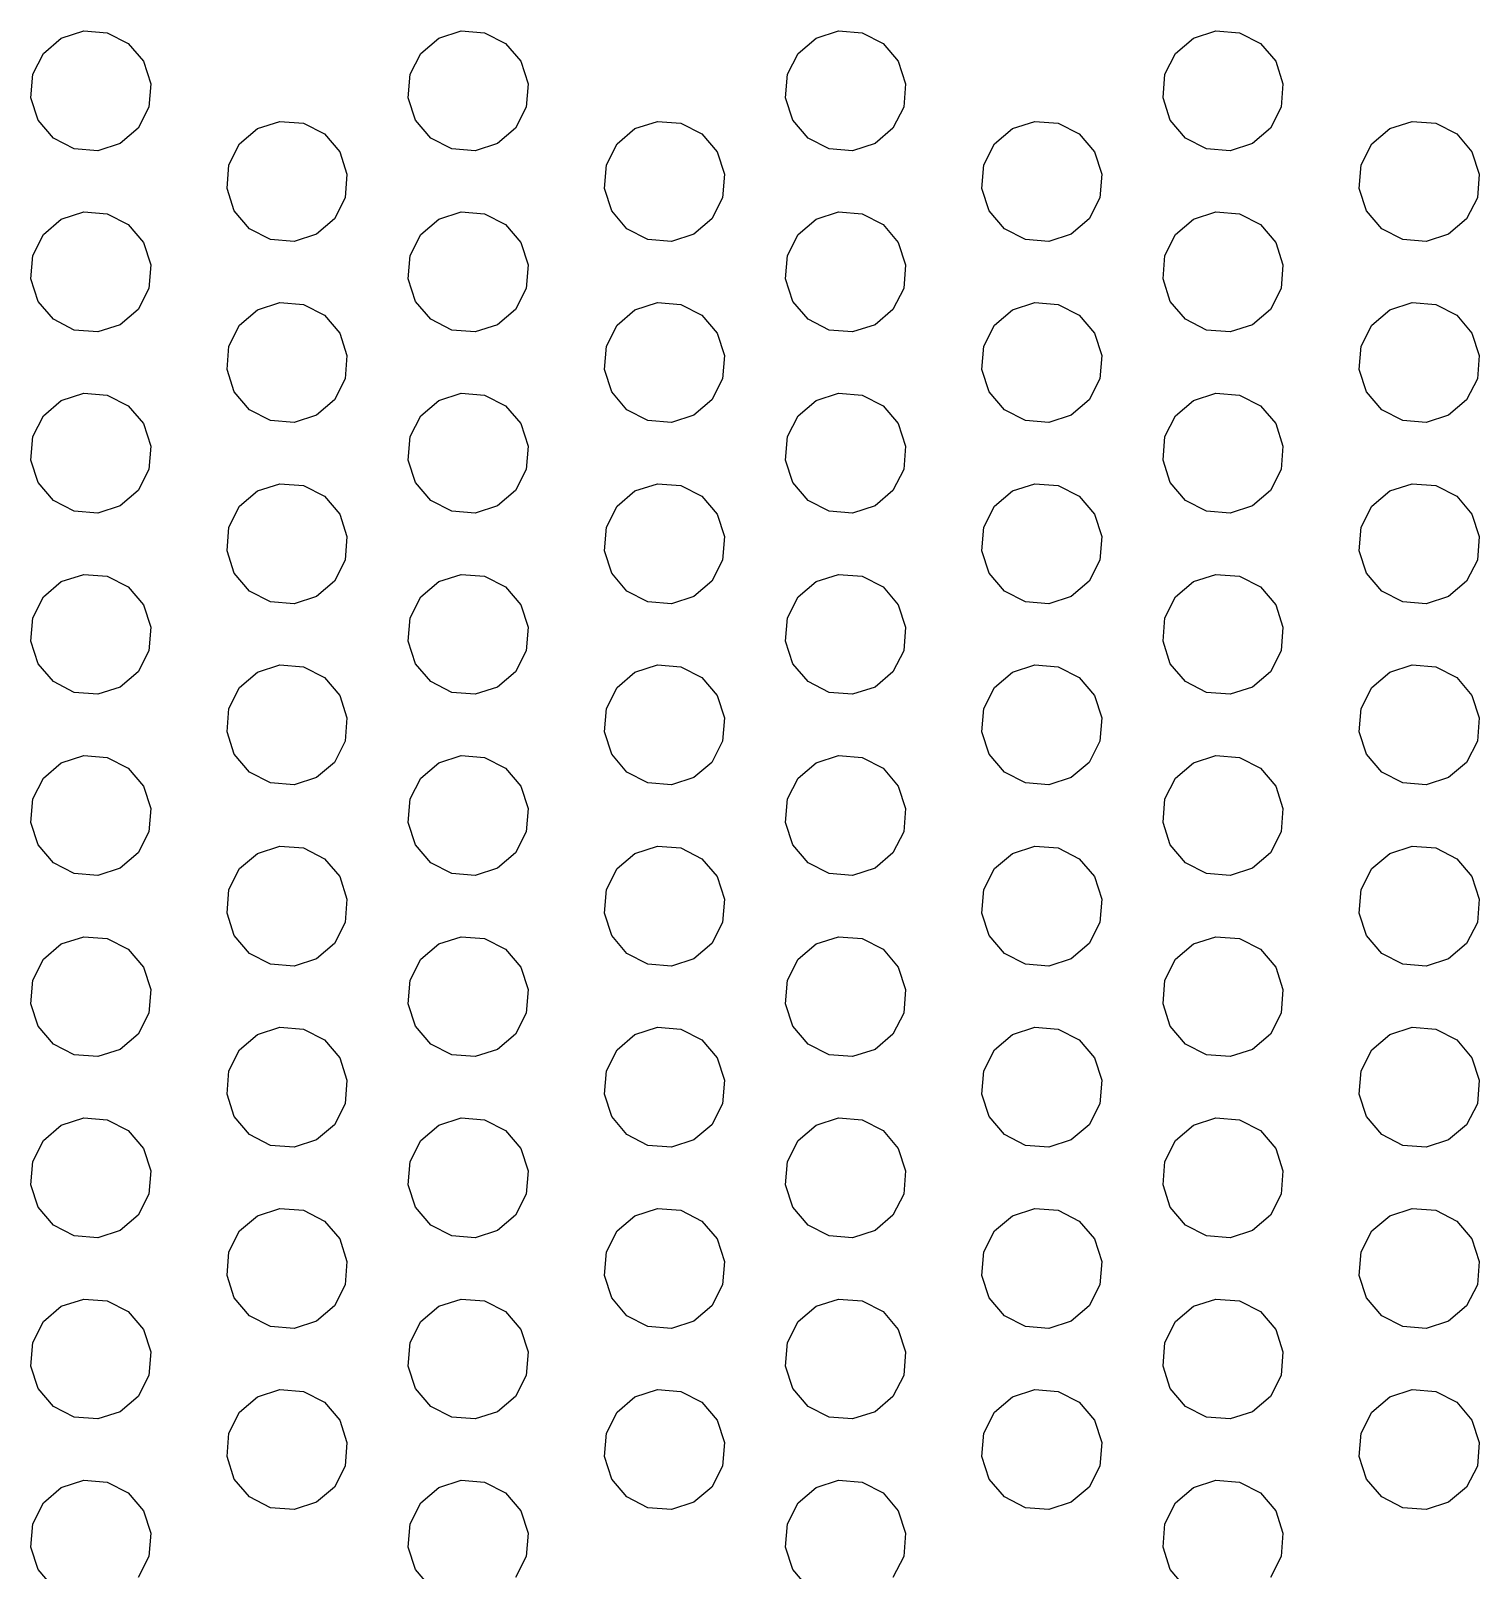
# Model space of a CAD drawing. Header units: metres. Extents: x 50 to 377, y 20 to 300.
# Drawn here: x 190.48 to 214.47, y 71.13 to 96.62 of the extents above; entities that cross this region are included whole.
import ezdxf

# ---------------------------------------------------------------- set-up
doc = ezdxf.new("R2010")
doc.units = ezdxf.units.M

msp = doc.modelspace()

# ---------------------------------------------------------------- linework, layer by layer
at = {"layer": 'Layer0'}
for p, q in [((190.99, 96.496), (191.361, 96.616)), ((191.361, 96.616), (191.75, 96.585)), ((197.24, 96.496), (197.611, 96.616)), ((197.611, 96.616), (198, 96.585)), ((203.49, 96.496), (203.861, 96.616)), ((203.861, 96.616), (204.25, 96.585)), ((209.74, 96.496), (210.111, 96.616)), ((210.111, 96.616), (210.5, 96.585)), ((190.693, 96.243), (190.99, 96.496)), ((191.75, 96.585), (192.098, 96.408)), ((192.098, 96.408), (192.351, 96.111)), ((196.943, 96.243), (197.24, 96.496)), ((198, 96.585), (198.348, 96.408)), ((198.348, 96.408), (198.601, 96.111)), ((203.193, 96.243), (203.49, 96.496)), ((204.25, 96.585), (204.598, 96.408)), ((204.598, 96.408), (204.851, 96.111)), ((209.443, 96.243), (209.74, 96.496)), ((210.5, 96.585), (210.848, 96.408)), ((210.848, 96.408), (211.101, 96.111)), ((190.516, 95.896), (190.693, 96.243)), ((192.351, 96.111), (192.471, 95.74)), ((196.766, 95.896), (196.943, 96.243)), ((198.601, 96.111), (198.721, 95.74)), ((203.016, 95.896), (203.193, 96.243)), ((204.851, 96.111), (204.971, 95.74)), ((209.266, 95.896), (209.443, 96.243)), ((211.101, 96.111), (211.221, 95.74)), ((190.485, 95.507), (190.516, 95.896)), ((196.735, 95.507), (196.766, 95.896)), ((202.985, 95.507), (203.016, 95.896)), ((209.235, 95.507), (209.266, 95.896)), ((192.471, 95.74), (192.44, 95.351)), ((198.721, 95.74), (198.69, 95.351)), ((204.971, 95.74), (204.94, 95.351)), ((211.221, 95.74), (211.19, 95.351)), ((190.605, 95.136), (190.485, 95.507)), ((192.44, 95.351), (192.262, 95.003)), ((196.855, 95.136), (196.735, 95.507)), ((198.69, 95.351), (198.512, 95.003)), ((203.105, 95.136), (202.985, 95.507)), ((204.94, 95.351), (204.762, 95.003)), ((209.355, 95.136), (209.235, 95.507)), ((211.19, 95.351), (211.012, 95.003)), ((190.858, 94.839), (190.605, 95.136)), ((194.24, 94.996), (194.611, 95.116)), ((194.611, 95.116), (195, 95.085)), ((195, 95.085), (195.348, 94.908)), ((197.108, 94.839), (196.855, 95.136)), ((200.49, 94.996), (200.861, 95.116)), ((200.861, 95.116), (201.25, 95.085)), ((201.25, 95.085), (201.598, 94.908)), ((203.358, 94.839), (203.105, 95.136)), ((206.74, 94.996), (207.111, 95.116)), ((207.111, 95.116), (207.5, 95.085)), ((207.5, 95.085), (207.848, 94.908)), ((209.608, 94.839), (209.355, 95.136)), ((212.99, 94.996), (213.361, 95.116)), ((213.361, 95.116), (213.75, 95.085)), ((213.75, 95.085), (214.098, 94.908)), ((191.205, 94.661), (190.858, 94.839)), ((192.262, 95.003), (191.965, 94.75)), ((193.943, 94.743), (194.24, 94.996)), ((195.348, 94.908), (195.601, 94.611)), ((197.455, 94.661), (197.108, 94.839)), ((198.512, 95.003), (198.215, 94.75)), ((200.193, 94.743), (200.49, 94.996)), ((201.598, 94.908), (201.851, 94.611)), ((203.705, 94.661), (203.358, 94.839)), ((204.762, 95.003), (204.465, 94.75)), ((206.443, 94.743), (206.74, 94.996)), ((207.848, 94.908), (208.101, 94.611)), ((209.955, 94.661), (209.608, 94.839)), ((211.012, 95.003), (210.715, 94.75)), ((212.693, 94.743), (212.99, 94.996)), ((214.098, 94.908), (214.351, 94.611)), ((191.594, 94.63), (191.205, 94.661)), ((191.965, 94.75), (191.594, 94.63)), ((193.766, 94.396), (193.943, 94.743)), ((195.601, 94.611), (195.721, 94.24)), ((197.844, 94.63), (197.455, 94.661)), ((198.215, 94.75), (197.844, 94.63)), ((200.016, 94.396), (200.193, 94.743)), ((201.851, 94.611), (201.971, 94.24)), ((204.094, 94.63), (203.705, 94.661)), ((204.465, 94.75), (204.094, 94.63)), ((206.266, 94.396), (206.443, 94.743)), ((208.101, 94.611), (208.221, 94.24)), ((210.344, 94.63), (209.955, 94.661)), ((210.715, 94.75), (210.344, 94.63)), ((212.516, 94.396), (212.693, 94.743)), ((214.351, 94.611), (214.471, 94.24)), ((193.735, 94.007), (193.766, 94.396)), ((199.985, 94.007), (200.016, 94.396)), ((206.235, 94.007), (206.266, 94.396)), ((212.485, 94.007), (212.516, 94.396)), ((195.721, 94.24), (195.69, 93.851)), ((201.971, 94.24), (201.94, 93.851)), ((208.221, 94.24), (208.19, 93.851)), ((214.471, 94.24), (214.44, 93.851)), ((193.855, 93.636), (193.735, 94.007)), ((195.69, 93.851), (195.512, 93.503)), ((200.105, 93.636), (199.985, 94.007)), ((201.94, 93.851), (201.762, 93.503)), ((206.355, 93.636), (206.235, 94.007)), ((208.19, 93.851), (208.012, 93.503)), ((212.605, 93.636), (212.485, 94.007)), ((214.44, 93.851), (214.262, 93.503)), ((190.99, 93.496), (191.361, 93.616)), ((191.361, 93.616), (191.75, 93.585)), ((191.75, 93.585), (192.098, 93.408)), ((194.108, 93.339), (193.855, 93.636)), ((197.24, 93.496), (197.611, 93.616)), ((197.611, 93.616), (198, 93.585)), ((198, 93.585), (198.348, 93.408)), ((200.358, 93.339), (200.105, 93.636)), ((203.49, 93.496), (203.861, 93.616)), ((203.861, 93.616), (204.25, 93.585)), ((204.25, 93.585), (204.598, 93.408)), ((206.608, 93.339), (206.355, 93.636)), ((209.74, 93.496), (210.111, 93.616)), ((210.111, 93.616), (210.5, 93.585)), ((210.5, 93.585), (210.848, 93.408)), ((212.858, 93.339), (212.605, 93.636)), ((190.693, 93.243), (190.99, 93.496)), ((192.098, 93.408), (192.351, 93.111)), ((194.455, 93.161), (194.108, 93.339)), ((195.512, 93.503), (195.215, 93.25)), ((196.943, 93.243), (197.24, 93.496)), ((198.348, 93.408), (198.601, 93.111)), ((200.705, 93.161), (200.358, 93.339)), ((201.762, 93.503), (201.465, 93.25)), ((203.193, 93.243), (203.49, 93.496)), ((204.598, 93.408), (204.851, 93.111)), ((206.955, 93.161), (206.608, 93.339)), ((208.012, 93.503), (207.715, 93.25)), ((209.443, 93.243), (209.74, 93.496)), ((210.848, 93.408), (211.101, 93.111)), ((213.205, 93.161), (212.858, 93.339)), ((214.262, 93.503), (213.965, 93.25)), ((190.516, 92.896), (190.693, 93.243)), ((192.351, 93.111), (192.471, 92.74)), ((194.844, 93.13), (194.455, 93.161)), ((195.215, 93.25), (194.844, 93.13)), ((196.766, 92.896), (196.943, 93.243)), ((198.601, 93.111), (198.721, 92.74)), ((201.094, 93.13), (200.705, 93.161)), ((201.465, 93.25), (201.094, 93.13)), ((203.016, 92.896), (203.193, 93.243)), ((204.851, 93.111), (204.971, 92.74)), ((207.344, 93.13), (206.955, 93.161)), ((207.715, 93.25), (207.344, 93.13)), ((209.266, 92.896), (209.443, 93.243)), ((211.101, 93.111), (211.221, 92.74)), ((213.594, 93.13), (213.205, 93.161)), ((213.965, 93.25), (213.594, 93.13)), ((190.485, 92.507), (190.516, 92.896)), ((196.735, 92.507), (196.766, 92.896)), ((202.985, 92.507), (203.016, 92.896)), ((209.235, 92.507), (209.266, 92.896)), ((192.471, 92.74), (192.44, 92.351)), ((198.721, 92.74), (198.69, 92.351)), ((204.971, 92.74), (204.94, 92.351)), ((211.221, 92.74), (211.19, 92.351)), ((190.605, 92.136), (190.485, 92.507)), ((192.44, 92.351), (192.262, 92.003)), ((196.855, 92.136), (196.735, 92.507)), ((198.69, 92.351), (198.512, 92.003)), ((203.105, 92.136), (202.985, 92.507)), ((204.94, 92.351), (204.762, 92.003)), ((209.355, 92.136), (209.235, 92.507)), ((211.19, 92.351), (211.012, 92.003)), ((190.858, 91.839), (190.605, 92.136)), ((194.24, 91.996), (194.611, 92.116)), ((194.611, 92.116), (195, 92.085)), ((195, 92.085), (195.348, 91.908)), ((197.108, 91.839), (196.855, 92.136)), ((200.49, 91.996), (200.861, 92.116)), ((200.861, 92.116), (201.25, 92.085)), ((201.25, 92.085), (201.598, 91.908)), ((203.358, 91.839), (203.105, 92.136)), ((206.74, 91.996), (207.111, 92.116)), ((207.111, 92.116), (207.5, 92.085)), ((207.5, 92.085), (207.848, 91.908)), ((209.608, 91.839), (209.355, 92.136)), ((212.99, 91.996), (213.361, 92.116)), ((213.361, 92.116), (213.75, 92.085)), ((213.75, 92.085), (214.098, 91.908)), ((191.205, 91.661), (190.858, 91.839)), ((192.262, 92.003), (191.965, 91.75)), ((193.943, 91.743), (194.24, 91.996)), ((195.348, 91.908), (195.601, 91.611)), ((197.455, 91.661), (197.108, 91.839)), ((198.512, 92.003), (198.215, 91.75)), ((200.193, 91.743), (200.49, 91.996)), ((201.598, 91.908), (201.851, 91.611)), ((203.705, 91.661), (203.358, 91.839)), ((204.762, 92.003), (204.465, 91.75)), ((206.443, 91.743), (206.74, 91.996)), ((207.848, 91.908), (208.101, 91.611)), ((209.955, 91.661), (209.608, 91.839)), ((211.012, 92.003), (210.715, 91.75)), ((212.693, 91.743), (212.99, 91.996)), ((214.098, 91.908), (214.351, 91.611)), ((191.594, 91.63), (191.205, 91.661)), ((191.965, 91.75), (191.594, 91.63)), ((193.766, 91.396), (193.943, 91.743)), ((195.601, 91.611), (195.721, 91.24)), ((197.844, 91.63), (197.455, 91.661)), ((198.215, 91.75), (197.844, 91.63)), ((200.016, 91.396), (200.193, 91.743)), ((201.851, 91.611), (201.971, 91.24)), ((204.094, 91.63), (203.705, 91.661)), ((204.465, 91.75), (204.094, 91.63)), ((206.266, 91.396), (206.443, 91.743)), ((208.101, 91.611), (208.221, 91.24)), ((210.344, 91.63), (209.955, 91.661)), ((210.715, 91.75), (210.344, 91.63)), ((212.516, 91.396), (212.693, 91.743)), ((214.351, 91.611), (214.471, 91.24)), ((193.735, 91.007), (193.766, 91.396)), ((199.985, 91.007), (200.016, 91.396)), ((206.235, 91.007), (206.266, 91.396)), ((212.485, 91.007), (212.516, 91.396)), ((193.855, 90.636), (193.735, 91.007)), ((195.721, 91.24), (195.69, 90.851)), ((200.105, 90.636), (199.985, 91.007)), ((201.971, 91.24), (201.94, 90.851)), ((206.355, 90.636), (206.235, 91.007)), ((208.221, 91.24), (208.19, 90.851)), ((212.605, 90.636), (212.485, 91.007)), ((214.471, 91.24), (214.44, 90.851)), ((195.69, 90.851), (195.512, 90.503)), ((201.94, 90.851), (201.762, 90.503)), ((208.19, 90.851), (208.012, 90.503)), ((214.44, 90.851), (214.262, 90.503)), ((190.693, 90.243), (190.99, 90.496)), ((190.99, 90.496), (191.361, 90.616)), ((191.361, 90.616), (191.75, 90.585)), ((191.75, 90.585), (192.098, 90.408)), ((194.108, 90.339), (193.855, 90.636)), ((195.512, 90.503), (195.215, 90.25)), ((196.943, 90.243), (197.24, 90.496)), ((197.24, 90.496), (197.611, 90.616)), ((197.611, 90.616), (198, 90.585)), ((198, 90.585), (198.348, 90.408)), ((200.358, 90.339), (200.105, 90.636)), ((201.762, 90.503), (201.465, 90.25)), ((203.193, 90.243), (203.49, 90.496)), ((203.49, 90.496), (203.861, 90.616)), ((203.861, 90.616), (204.25, 90.585)), ((204.25, 90.585), (204.598, 90.408)), ((206.608, 90.339), (206.355, 90.636)), ((208.012, 90.503), (207.715, 90.25)), ((209.443, 90.243), (209.74, 90.496)), ((209.74, 90.496), (210.111, 90.616)), ((210.111, 90.616), (210.5, 90.585)), ((210.5, 90.585), (210.848, 90.408)), ((212.858, 90.339), (212.605, 90.636)), ((214.262, 90.503), (213.965, 90.25)), ((190.516, 89.896), (190.693, 90.243)), ((192.098, 90.408), (192.351, 90.111)), ((194.455, 90.161), (194.108, 90.339)), ((195.215, 90.25), (194.844, 90.13)), ((196.766, 89.896), (196.943, 90.243)), ((198.348, 90.408), (198.601, 90.111)), ((200.705, 90.161), (200.358, 90.339)), ((201.465, 90.25), (201.094, 90.13)), ((203.016, 89.896), (203.193, 90.243)), ((204.598, 90.408), (204.851, 90.111)), ((206.955, 90.161), (206.608, 90.339)), ((207.715, 90.25), (207.344, 90.13)), ((209.266, 89.896), (209.443, 90.243)), ((210.848, 90.408), (211.101, 90.111)), ((213.205, 90.161), (212.858, 90.339)), ((213.965, 90.25), (213.594, 90.13)), ((192.351, 90.111), (192.471, 89.74)), ((194.844, 90.13), (194.455, 90.161)), ((198.601, 90.111), (198.721, 89.74)), ((201.094, 90.13), (200.705, 90.161)), ((204.851, 90.111), (204.971, 89.74)), ((207.344, 90.13), (206.955, 90.161)), ((211.101, 90.111), (211.221, 89.74)), ((213.594, 90.13), (213.205, 90.161)), ((190.485, 89.507), (190.516, 89.896)), ((192.471, 89.74), (192.44, 89.351)), ((196.735, 89.507), (196.766, 89.896)), ((198.721, 89.74), (198.69, 89.351)), ((202.985, 89.507), (203.016, 89.896)), ((204.971, 89.74), (204.94, 89.351)), ((209.235, 89.507), (209.266, 89.896)), ((211.221, 89.74), (211.19, 89.351)), ((190.605, 89.136), (190.485, 89.507)), ((196.855, 89.136), (196.735, 89.507)), ((203.105, 89.136), (202.985, 89.507)), ((209.355, 89.136), (209.235, 89.507)), ((192.44, 89.351), (192.262, 89.003)), ((198.69, 89.351), (198.512, 89.003)), ((204.94, 89.351), (204.762, 89.003)), ((211.19, 89.351), (211.012, 89.003)), ((190.858, 88.839), (190.605, 89.136)), ((192.262, 89.003), (191.965, 88.75)), ((193.943, 88.743), (194.24, 88.996)), ((194.24, 88.996), (194.611, 89.116)), ((194.611, 89.116), (195, 89.085)), ((195, 89.085), (195.348, 88.908)), ((197.108, 88.839), (196.855, 89.136)), ((198.512, 89.003), (198.215, 88.75)), ((200.193, 88.743), (200.49, 88.996)), ((200.49, 88.996), (200.861, 89.116)), ((200.861, 89.116), (201.25, 89.085)), ((201.25, 89.085), (201.598, 88.908)), ((203.358, 88.839), (203.105, 89.136)), ((204.762, 89.003), (204.465, 88.75)), ((206.443, 88.743), (206.74, 88.996)), ((206.74, 88.996), (207.111, 89.116)), ((207.111, 89.116), (207.5, 89.085)), ((207.5, 89.085), (207.848, 88.908)), ((209.608, 88.839), (209.355, 89.136)), ((211.012, 89.003), (210.715, 88.75)), ((212.693, 88.743), (212.99, 88.996)), ((212.99, 88.996), (213.361, 89.116)), ((213.361, 89.116), (213.75, 89.085)), ((213.75, 89.085), (214.098, 88.908)), ((191.205, 88.661), (190.858, 88.839)), ((191.965, 88.75), (191.594, 88.63)), ((193.766, 88.396), (193.943, 88.743)), ((195.348, 88.908), (195.601, 88.611)), ((197.455, 88.661), (197.108, 88.839)), ((198.215, 88.75), (197.844, 88.63)), ((200.016, 88.396), (200.193, 88.743)), ((201.598, 88.908), (201.851, 88.611)), ((203.705, 88.661), (203.358, 88.839)), ((204.465, 88.75), (204.094, 88.63)), ((206.266, 88.396), (206.443, 88.743)), ((207.848, 88.908), (208.101, 88.611)), ((209.955, 88.661), (209.608, 88.839)), ((210.715, 88.75), (210.344, 88.63)), ((212.516, 88.396), (212.693, 88.743)), ((214.098, 88.908), (214.351, 88.611)), ((191.594, 88.63), (191.205, 88.661)), ((195.601, 88.611), (195.721, 88.24)), ((197.844, 88.63), (197.455, 88.661)), ((201.851, 88.611), (201.971, 88.24)), ((204.094, 88.63), (203.705, 88.661)), ((208.101, 88.611), (208.221, 88.24)), ((210.344, 88.63), (209.955, 88.661)), ((214.351, 88.611), (214.471, 88.24)), ((193.735, 88.007), (193.766, 88.396)), ((195.721, 88.24), (195.69, 87.851)), ((199.985, 88.007), (200.016, 88.396)), ((201.971, 88.24), (201.94, 87.851)), ((206.235, 88.007), (206.266, 88.396)), ((208.221, 88.24), (208.19, 87.851)), ((212.485, 88.007), (212.516, 88.396)), ((214.471, 88.24), (214.44, 87.851)), ((193.855, 87.636), (193.735, 88.007)), ((200.105, 87.636), (199.985, 88.007)), ((206.355, 87.636), (206.235, 88.007)), ((212.605, 87.636), (212.485, 88.007)), ((195.69, 87.851), (195.512, 87.503)), ((201.94, 87.851), (201.762, 87.503)), ((208.19, 87.851), (208.012, 87.503)), ((214.44, 87.851), (214.262, 87.503)), ((190.693, 87.243), (190.99, 87.496)), ((190.99, 87.496), (191.361, 87.616)), ((191.361, 87.616), (191.75, 87.585)), ((191.75, 87.585), (192.098, 87.408)), ((194.108, 87.339), (193.855, 87.636)), ((195.512, 87.503), (195.215, 87.25)), ((196.943, 87.243), (197.24, 87.496)), ((197.24, 87.496), (197.611, 87.616)), ((197.611, 87.616), (198, 87.585)), ((198, 87.585), (198.348, 87.408)), ((200.358, 87.339), (200.105, 87.636)), ((201.762, 87.503), (201.465, 87.25)), ((203.193, 87.243), (203.49, 87.496)), ((203.49, 87.496), (203.861, 87.616)), ((203.861, 87.616), (204.25, 87.585)), ((204.25, 87.585), (204.598, 87.408)), ((206.608, 87.339), (206.355, 87.636)), ((208.012, 87.503), (207.715, 87.25)), ((209.443, 87.243), (209.74, 87.496)), ((209.74, 87.496), (210.111, 87.616)), ((210.111, 87.616), (210.5, 87.585)), ((210.5, 87.585), (210.848, 87.408)), ((212.858, 87.339), (212.605, 87.636)), ((214.262, 87.503), (213.965, 87.25)), ((190.516, 86.896), (190.693, 87.243)), ((192.098, 87.408), (192.351, 87.111)), ((194.455, 87.161), (194.108, 87.339)), ((195.215, 87.25), (194.844, 87.13)), ((196.766, 86.896), (196.943, 87.243)), ((198.348, 87.408), (198.601, 87.111)), ((200.705, 87.161), (200.358, 87.339)), ((201.465, 87.25), (201.094, 87.13)), ((203.016, 86.896), (203.193, 87.243)), ((204.598, 87.408), (204.851, 87.111)), ((206.955, 87.161), (206.608, 87.339)), ((207.715, 87.25), (207.344, 87.13)), ((209.266, 86.896), (209.443, 87.243)), ((210.848, 87.408), (211.101, 87.111)), ((213.205, 87.161), (212.858, 87.339)), ((213.965, 87.25), (213.594, 87.13)), ((192.351, 87.111), (192.471, 86.74)), ((194.844, 87.13), (194.455, 87.161)), ((198.601, 87.111), (198.721, 86.74)), ((201.094, 87.13), (200.705, 87.161)), ((204.851, 87.111), (204.971, 86.74)), ((207.344, 87.13), (206.955, 87.161)), ((211.101, 87.111), (211.221, 86.74)), ((213.594, 87.13), (213.205, 87.161)), ((190.485, 86.507), (190.516, 86.896)), ((192.471, 86.74), (192.44, 86.351)), ((196.735, 86.507), (196.766, 86.896)), ((198.721, 86.74), (198.69, 86.351)), ((202.985, 86.507), (203.016, 86.896)), ((204.971, 86.74), (204.94, 86.351)), ((209.235, 86.507), (209.266, 86.896)), ((211.221, 86.74), (211.19, 86.351)), ((190.605, 86.136), (190.485, 86.507)), ((196.855, 86.136), (196.735, 86.507)), ((203.105, 86.136), (202.985, 86.507)), ((209.355, 86.136), (209.235, 86.507)), ((192.44, 86.351), (192.262, 86.003)), ((198.69, 86.351), (198.512, 86.003)), ((204.94, 86.351), (204.762, 86.003)), ((211.19, 86.351), (211.012, 86.003)), ((190.858, 85.839), (190.605, 86.136)), ((192.262, 86.003), (191.965, 85.75)), ((193.943, 85.743), (194.24, 85.996)), ((194.24, 85.996), (194.611, 86.116)), ((194.611, 86.116), (195, 86.085)), ((195, 86.085), (195.348, 85.908)), ((195.348, 85.908), (195.601, 85.611)), ((197.108, 85.839), (196.855, 86.136)), ((198.512, 86.003), (198.215, 85.75)), ((200.193, 85.743), (200.49, 85.996)), ((200.49, 85.996), (200.861, 86.116)), ((200.861, 86.116), (201.25, 86.085)), ((201.25, 86.085), (201.598, 85.908)), ((201.598, 85.908), (201.851, 85.611)), ((203.358, 85.839), (203.105, 86.136)), ((204.762, 86.003), (204.465, 85.75)), ((206.443, 85.743), (206.74, 85.996)), ((206.74, 85.996), (207.111, 86.116)), ((207.111, 86.116), (207.5, 86.085)), ((207.5, 86.085), (207.848, 85.908)), ((207.848, 85.908), (208.101, 85.611)), ((209.608, 85.839), (209.355, 86.136)), ((211.012, 86.003), (210.715, 85.75)), ((212.693, 85.743), (212.99, 85.996)), ((212.99, 85.996), (213.361, 86.116)), ((213.361, 86.116), (213.75, 86.085)), ((213.75, 86.085), (214.098, 85.908)), ((214.098, 85.908), (214.351, 85.611)), ((191.205, 85.661), (190.858, 85.839)), ((191.594, 85.63), (191.205, 85.661)), ((191.965, 85.75), (191.594, 85.63)), ((193.766, 85.396), (193.943, 85.743)), ((197.455, 85.661), (197.108, 85.839)), ((197.844, 85.63), (197.455, 85.661)), ((198.215, 85.75), (197.844, 85.63)), ((200.016, 85.396), (200.193, 85.743)), ((203.705, 85.661), (203.358, 85.839)), ((204.094, 85.63), (203.705, 85.661)), ((204.465, 85.75), (204.094, 85.63)), ((206.266, 85.396), (206.443, 85.743)), ((209.955, 85.661), (209.608, 85.839)), ((210.344, 85.63), (209.955, 85.661)), ((210.715, 85.75), (210.344, 85.63)), ((212.516, 85.396), (212.693, 85.743)), ((193.735, 85.007), (193.766, 85.396)), ((195.601, 85.611), (195.721, 85.24)), ((199.985, 85.007), (200.016, 85.396)), ((201.851, 85.611), (201.971, 85.24)), ((206.235, 85.007), (206.266, 85.396)), ((208.101, 85.611), (208.221, 85.24)), ((212.485, 85.007), (212.516, 85.396)), ((214.351, 85.611), (214.471, 85.24)), ((195.721, 85.24), (195.69, 84.851)), ((201.971, 85.24), (201.94, 84.851)), ((208.221, 85.24), (208.19, 84.851)), ((214.471, 85.24), (214.44, 84.851)), ((193.855, 84.636), (193.735, 85.007)), ((200.105, 84.636), (199.985, 85.007)), ((206.355, 84.636), (206.235, 85.007)), ((212.605, 84.636), (212.485, 85.007)), ((194.108, 84.339), (193.855, 84.636)), ((195.69, 84.851), (195.512, 84.503)), ((200.358, 84.339), (200.105, 84.636)), ((201.94, 84.851), (201.762, 84.503)), ((206.608, 84.339), (206.355, 84.636)), ((208.19, 84.851), (208.012, 84.503)), ((212.858, 84.339), (212.605, 84.636)), ((214.44, 84.851), (214.262, 84.503)), ((190.693, 84.243), (190.99, 84.496)), ((190.99, 84.496), (191.361, 84.616)), ((191.361, 84.616), (191.75, 84.585)), ((191.75, 84.585), (192.098, 84.408)), ((192.098, 84.408), (192.351, 84.111)), ((195.512, 84.503), (195.215, 84.25)), ((196.943, 84.243), (197.24, 84.496)), ((197.24, 84.496), (197.611, 84.616)), ((197.611, 84.616), (198, 84.585)), ((198, 84.585), (198.348, 84.408)), ((198.348, 84.408), (198.601, 84.111)), ((201.762, 84.503), (201.465, 84.25)), ((203.193, 84.243), (203.49, 84.496)), ((203.49, 84.496), (203.861, 84.616)), ((203.861, 84.616), (204.25, 84.585)), ((204.25, 84.585), (204.598, 84.408)), ((204.598, 84.408), (204.851, 84.111)), ((208.012, 84.503), (207.715, 84.25)), ((209.443, 84.243), (209.74, 84.496)), ((209.74, 84.496), (210.111, 84.616)), ((210.111, 84.616), (210.5, 84.585)), ((210.5, 84.585), (210.848, 84.408)), ((210.848, 84.408), (211.101, 84.111)), ((214.262, 84.503), (213.965, 84.25)), ((190.516, 83.896), (190.693, 84.243)), ((194.455, 84.161), (194.108, 84.339)), ((194.844, 84.13), (194.455, 84.161)), ((195.215, 84.25), (194.844, 84.13)), ((196.766, 83.896), (196.943, 84.243)), ((200.705, 84.161), (200.358, 84.339)), ((201.094, 84.13), (200.705, 84.161)), ((201.465, 84.25), (201.094, 84.13)), ((203.016, 83.896), (203.193, 84.243)), ((206.955, 84.161), (206.608, 84.339)), ((207.344, 84.13), (206.955, 84.161)), ((207.715, 84.25), (207.344, 84.13)), ((209.266, 83.896), (209.443, 84.243)), ((213.205, 84.161), (212.858, 84.339)), ((213.594, 84.13), (213.205, 84.161)), ((213.965, 84.25), (213.594, 84.13)), ((190.485, 83.507), (190.516, 83.896)), ((192.351, 84.111), (192.471, 83.74)), ((196.735, 83.507), (196.766, 83.896)), ((198.601, 84.111), (198.721, 83.74)), ((202.985, 83.507), (203.016, 83.896)), ((204.851, 84.111), (204.971, 83.74)), ((209.235, 83.507), (209.266, 83.896)), ((211.101, 84.111), (211.221, 83.74)), ((192.471, 83.74), (192.44, 83.351)), ((198.721, 83.74), (198.69, 83.351)), ((204.971, 83.74), (204.94, 83.351)), ((211.221, 83.74), (211.19, 83.351)), ((190.605, 83.136), (190.485, 83.507)), ((196.855, 83.136), (196.735, 83.507)), ((203.105, 83.136), (202.985, 83.507)), ((209.355, 83.136), (209.235, 83.507)), ((190.858, 82.839), (190.605, 83.136)), ((192.44, 83.351), (192.262, 83.003)), ((194.24, 82.996), (194.611, 83.116)), ((194.611, 83.116), (195, 83.085)), ((197.108, 82.839), (196.855, 83.136)), ((198.69, 83.351), (198.512, 83.003)), ((200.49, 82.996), (200.861, 83.116)), ((200.861, 83.116), (201.25, 83.085)), ((203.358, 82.839), (203.105, 83.136)), ((204.94, 83.351), (204.762, 83.003)), ((206.74, 82.996), (207.111, 83.116)), ((207.111, 83.116), (207.5, 83.085)), ((209.608, 82.839), (209.355, 83.136)), ((211.19, 83.351), (211.012, 83.003)), ((212.99, 82.996), (213.361, 83.116)), ((213.361, 83.116), (213.75, 83.085)), ((192.262, 83.003), (191.965, 82.75)), ((193.943, 82.743), (194.24, 82.996)), ((195, 83.085), (195.348, 82.908)), ((195.348, 82.908), (195.601, 82.611)), ((198.512, 83.003), (198.215, 82.75)), ((200.193, 82.743), (200.49, 82.996)), ((201.25, 83.085), (201.598, 82.908)), ((201.598, 82.908), (201.851, 82.611)), ((204.762, 83.003), (204.465, 82.75)), ((206.443, 82.743), (206.74, 82.996)), ((207.5, 83.085), (207.848, 82.908)), ((207.848, 82.908), (208.101, 82.611)), ((211.012, 83.003), (210.715, 82.75)), ((212.693, 82.743), (212.99, 82.996)), ((213.75, 83.085), (214.098, 82.908)), ((214.098, 82.908), (214.351, 82.611)), ((191.205, 82.661), (190.858, 82.839)), ((191.594, 82.63), (191.205, 82.661)), ((191.965, 82.75), (191.594, 82.63)), ((193.766, 82.396), (193.943, 82.743)), ((195.601, 82.611), (195.721, 82.24)), ((197.455, 82.661), (197.108, 82.839)), ((197.844, 82.63), (197.455, 82.661)), ((198.215, 82.75), (197.844, 82.63)), ((200.016, 82.396), (200.193, 82.743)), ((201.851, 82.611), (201.971, 82.24)), ((203.705, 82.661), (203.358, 82.839)), ((204.094, 82.63), (203.705, 82.661)), ((204.465, 82.75), (204.094, 82.63)), ((206.266, 82.396), (206.443, 82.743)), ((208.101, 82.611), (208.221, 82.24)), ((209.955, 82.661), (209.608, 82.839)), ((210.344, 82.63), (209.955, 82.661)), ((210.715, 82.75), (210.344, 82.63)), ((212.516, 82.396), (212.693, 82.743)), ((214.351, 82.611), (214.471, 82.24)), ((193.735, 82.007), (193.766, 82.396)), ((199.985, 82.007), (200.016, 82.396)), ((206.235, 82.007), (206.266, 82.396)), ((212.485, 82.007), (212.516, 82.396)), ((195.721, 82.24), (195.69, 81.851)), ((201.971, 82.24), (201.94, 81.851)), ((208.221, 82.24), (208.19, 81.851)), ((214.471, 82.24), (214.44, 81.851)), ((193.855, 81.636), (193.735, 82.007)), ((195.69, 81.851), (195.512, 81.503)), ((200.105, 81.636), (199.985, 82.007)), ((201.94, 81.851), (201.762, 81.503)), ((206.355, 81.636), (206.235, 82.007)), ((208.19, 81.851), (208.012, 81.503)), ((212.605, 81.636), (212.485, 82.007)), ((214.44, 81.851), (214.262, 81.503)), ((190.99, 81.496), (191.361, 81.616)), ((191.361, 81.616), (191.75, 81.585)), ((191.75, 81.585), (192.098, 81.408)), ((194.108, 81.339), (193.855, 81.636)), ((197.24, 81.496), (197.611, 81.616)), ((197.611, 81.616), (198, 81.585)), ((198, 81.585), (198.348, 81.408)), ((200.358, 81.339), (200.105, 81.636)), ((203.49, 81.496), (203.861, 81.616)), ((203.861, 81.616), (204.25, 81.585)), ((204.25, 81.585), (204.598, 81.408)), ((206.608, 81.339), (206.355, 81.636)), ((209.74, 81.496), (210.111, 81.616)), ((210.111, 81.616), (210.5, 81.585)), ((210.5, 81.585), (210.848, 81.408)), ((212.858, 81.339), (212.605, 81.636)), ((190.693, 81.243), (190.99, 81.496)), ((192.098, 81.408), (192.351, 81.111)), ((194.455, 81.161), (194.108, 81.339)), ((195.512, 81.503), (195.215, 81.25)), ((196.943, 81.243), (197.24, 81.496)), ((198.348, 81.408), (198.601, 81.111)), ((200.705, 81.161), (200.358, 81.339)), ((201.762, 81.503), (201.465, 81.25)), ((203.193, 81.243), (203.49, 81.496)), ((204.598, 81.408), (204.851, 81.111)), ((206.955, 81.161), (206.608, 81.339)), ((208.012, 81.503), (207.715, 81.25)), ((209.443, 81.243), (209.74, 81.496)), ((210.848, 81.408), (211.101, 81.111)), ((213.205, 81.161), (212.858, 81.339)), ((214.262, 81.503), (213.965, 81.25)), ((190.516, 80.896), (190.693, 81.243)), ((192.351, 81.111), (192.471, 80.74)), ((194.844, 81.13), (194.455, 81.161)), ((195.215, 81.25), (194.844, 81.13)), ((196.766, 80.896), (196.943, 81.243)), ((198.601, 81.111), (198.721, 80.74)), ((201.094, 81.13), (200.705, 81.161)), ((201.465, 81.25), (201.094, 81.13)), ((203.016, 80.896), (203.193, 81.243)), ((204.851, 81.111), (204.971, 80.74)), ((207.344, 81.13), (206.955, 81.161)), ((207.715, 81.25), (207.344, 81.13)), ((209.266, 80.896), (209.443, 81.243)), ((211.101, 81.111), (211.221, 80.74)), ((213.594, 81.13), (213.205, 81.161)), ((213.965, 81.25), (213.594, 81.13)), ((190.485, 80.507), (190.516, 80.896)), ((196.735, 80.507), (196.766, 80.896)), ((202.985, 80.507), (203.016, 80.896)), ((209.235, 80.507), (209.266, 80.896)), ((192.471, 80.74), (192.44, 80.351)), ((198.721, 80.74), (198.69, 80.351)), ((204.971, 80.74), (204.94, 80.351)), ((211.221, 80.74), (211.19, 80.351)), ((190.605, 80.136), (190.485, 80.507)), ((192.44, 80.351), (192.262, 80.003)), ((196.855, 80.136), (196.735, 80.507)), ((198.69, 80.351), (198.512, 80.003)), ((203.105, 80.136), (202.985, 80.507)), ((204.94, 80.351), (204.762, 80.003)), ((209.355, 80.136), (209.235, 80.507)), ((211.19, 80.351), (211.012, 80.003)), ((190.858, 79.839), (190.605, 80.136)), ((194.24, 79.996), (194.611, 80.116)), ((194.611, 80.116), (195, 80.085)), ((195, 80.085), (195.348, 79.908)), ((197.108, 79.839), (196.855, 80.136)), ((200.49, 79.996), (200.861, 80.116)), ((200.861, 80.116), (201.25, 80.085)), ((201.25, 80.085), (201.598, 79.908)), ((203.358, 79.839), (203.105, 80.136)), ((206.74, 79.996), (207.111, 80.116)), ((207.111, 80.116), (207.5, 80.085)), ((207.5, 80.085), (207.848, 79.908)), ((209.608, 79.839), (209.355, 80.136)), ((212.99, 79.996), (213.361, 80.116)), ((213.361, 80.116), (213.75, 80.085)), ((213.75, 80.085), (214.098, 79.908)), ((191.205, 79.661), (190.858, 79.839)), ((192.262, 80.003), (191.965, 79.75)), ((193.943, 79.743), (194.24, 79.996)), ((195.348, 79.908), (195.601, 79.611)), ((197.455, 79.661), (197.108, 79.839)), ((198.512, 80.003), (198.215, 79.75)), ((200.193, 79.743), (200.49, 79.996)), ((201.598, 79.908), (201.851, 79.611)), ((203.705, 79.661), (203.358, 79.839)), ((204.762, 80.003), (204.465, 79.75)), ((206.443, 79.743), (206.74, 79.996)), ((207.848, 79.908), (208.101, 79.611)), ((209.955, 79.661), (209.608, 79.839)), ((211.012, 80.003), (210.715, 79.75)), ((212.693, 79.743), (212.99, 79.996)), ((214.098, 79.908), (214.351, 79.611)), ((191.594, 79.63), (191.205, 79.661)), ((191.965, 79.75), (191.594, 79.63)), ((193.766, 79.396), (193.943, 79.743)), ((195.601, 79.611), (195.721, 79.24)), ((197.844, 79.63), (197.455, 79.661)), ((198.215, 79.75), (197.844, 79.63)), ((200.016, 79.396), (200.193, 79.743)), ((201.851, 79.611), (201.971, 79.24)), ((204.094, 79.63), (203.705, 79.661)), ((204.465, 79.75), (204.094, 79.63)), ((206.266, 79.396), (206.443, 79.743)), ((208.101, 79.611), (208.221, 79.24)), ((210.344, 79.63), (209.955, 79.661)), ((210.715, 79.75), (210.344, 79.63)), ((212.516, 79.396), (212.693, 79.743)), ((214.351, 79.611), (214.471, 79.24)), ((193.735, 79.007), (193.766, 79.396)), ((199.985, 79.007), (200.016, 79.396)), ((206.235, 79.007), (206.266, 79.396)), ((212.485, 79.007), (212.516, 79.396)), ((195.721, 79.24), (195.69, 78.851)), ((201.971, 79.24), (201.94, 78.851)), ((208.221, 79.24), (208.19, 78.851)), ((214.471, 79.24), (214.44, 78.851)), ((193.855, 78.636), (193.735, 79.007)), ((195.69, 78.851), (195.512, 78.503)), ((200.105, 78.636), (199.985, 79.007)), ((201.94, 78.851), (201.762, 78.503)), ((206.355, 78.636), (206.235, 79.007)), ((208.19, 78.851), (208.012, 78.503)), ((212.605, 78.636), (212.485, 79.007)), ((214.44, 78.851), (214.262, 78.503)), ((190.99, 78.496), (191.361, 78.616)), ((191.361, 78.616), (191.75, 78.585)), ((191.75, 78.585), (192.098, 78.408)), ((194.108, 78.339), (193.855, 78.636)), ((197.24, 78.496), (197.611, 78.616)), ((197.611, 78.616), (198, 78.585)), ((198, 78.585), (198.348, 78.408)), ((200.358, 78.339), (200.105, 78.636)), ((203.49, 78.496), (203.861, 78.616)), ((203.861, 78.616), (204.25, 78.585)), ((204.25, 78.585), (204.598, 78.408)), ((206.608, 78.339), (206.355, 78.636)), ((209.74, 78.496), (210.111, 78.616)), ((210.111, 78.616), (210.5, 78.585)), ((210.5, 78.585), (210.848, 78.408)), ((212.858, 78.339), (212.605, 78.636)), ((190.693, 78.243), (190.99, 78.496)), ((192.098, 78.408), (192.351, 78.111)), ((194.455, 78.161), (194.108, 78.339)), ((195.512, 78.503), (195.215, 78.25)), ((196.943, 78.243), (197.24, 78.496)), ((198.348, 78.408), (198.601, 78.111)), ((200.705, 78.161), (200.358, 78.339)), ((201.762, 78.503), (201.465, 78.25)), ((203.193, 78.243), (203.49, 78.496)), ((204.598, 78.408), (204.851, 78.111)), ((206.955, 78.161), (206.608, 78.339)), ((208.012, 78.503), (207.715, 78.25)), ((209.443, 78.243), (209.74, 78.496)), ((210.848, 78.408), (211.101, 78.111)), ((213.205, 78.161), (212.858, 78.339)), ((214.262, 78.503), (213.965, 78.25)), ((190.516, 77.896), (190.693, 78.243)), ((192.351, 78.111), (192.471, 77.74)), ((194.844, 78.13), (194.455, 78.161)), ((195.215, 78.25), (194.844, 78.13)), ((196.766, 77.896), (196.943, 78.243)), ((198.601, 78.111), (198.721, 77.74)), ((201.094, 78.13), (200.705, 78.161)), ((201.465, 78.25), (201.094, 78.13)), ((203.016, 77.896), (203.193, 78.243)), ((204.851, 78.111), (204.971, 77.74)), ((207.344, 78.13), (206.955, 78.161)), ((207.715, 78.25), (207.344, 78.13)), ((209.266, 77.896), (209.443, 78.243)), ((211.101, 78.111), (211.221, 77.74)), ((213.594, 78.13), (213.205, 78.161)), ((213.965, 78.25), (213.594, 78.13)), ((190.485, 77.507), (190.516, 77.896)), ((196.735, 77.507), (196.766, 77.896)), ((202.985, 77.507), (203.016, 77.896)), ((209.235, 77.507), (209.266, 77.896)), ((190.605, 77.136), (190.485, 77.507)), ((192.471, 77.74), (192.44, 77.351)), ((196.855, 77.136), (196.735, 77.507)), ((198.721, 77.74), (198.69, 77.351)), ((203.105, 77.136), (202.985, 77.507)), ((204.971, 77.74), (204.94, 77.351)), ((209.355, 77.136), (209.235, 77.507)), ((211.221, 77.74), (211.19, 77.351)), ((192.44, 77.351), (192.262, 77.003)), ((198.69, 77.351), (198.512, 77.003)), ((204.94, 77.351), (204.762, 77.003)), ((211.19, 77.351), (211.012, 77.003)), ((190.858, 76.839), (190.605, 77.136)), ((192.262, 77.003), (191.965, 76.75)), ((193.943, 76.743), (194.24, 76.996)), ((194.24, 76.996), (194.611, 77.116)), ((194.611, 77.116), (195, 77.085)), ((195, 77.085), (195.348, 76.908)), ((197.108, 76.839), (196.855, 77.136)), ((198.512, 77.003), (198.215, 76.75)), ((200.193, 76.743), (200.49, 76.996)), ((200.49, 76.996), (200.861, 77.116)), ((200.861, 77.116), (201.25, 77.085)), ((201.25, 77.085), (201.598, 76.908)), ((203.358, 76.839), (203.105, 77.136)), ((204.762, 77.003), (204.465, 76.75)), ((206.443, 76.743), (206.74, 76.996)), ((206.74, 76.996), (207.111, 77.116)), ((207.111, 77.116), (207.5, 77.085)), ((207.5, 77.085), (207.848, 76.908)), ((209.608, 76.839), (209.355, 77.136)), ((211.012, 77.003), (210.715, 76.75)), ((212.693, 76.743), (212.99, 76.996)), ((212.99, 76.996), (213.361, 77.116)), ((213.361, 77.116), (213.75, 77.085)), ((213.75, 77.085), (214.098, 76.908)), ((191.205, 76.661), (190.858, 76.839)), ((191.965, 76.75), (191.594, 76.63)), ((193.766, 76.396), (193.943, 76.743)), ((195.348, 76.908), (195.601, 76.611)), ((197.455, 76.661), (197.108, 76.839)), ((198.215, 76.75), (197.844, 76.63)), ((200.016, 76.396), (200.193, 76.743)), ((201.598, 76.908), (201.851, 76.611)), ((203.705, 76.661), (203.358, 76.839)), ((204.465, 76.75), (204.094, 76.63)), ((206.266, 76.396), (206.443, 76.743)), ((207.848, 76.908), (208.101, 76.611)), ((209.955, 76.661), (209.608, 76.839)), ((210.715, 76.75), (210.344, 76.63)), ((212.516, 76.396), (212.693, 76.743)), ((214.098, 76.908), (214.351, 76.611)), ((191.594, 76.63), (191.205, 76.661)), ((195.601, 76.611), (195.721, 76.24)), ((197.844, 76.63), (197.455, 76.661)), ((201.851, 76.611), (201.971, 76.24)), ((204.094, 76.63), (203.705, 76.661)), ((208.101, 76.611), (208.221, 76.24)), ((210.344, 76.63), (209.955, 76.661)), ((214.351, 76.611), (214.471, 76.24)), ((193.735, 76.007), (193.766, 76.396)), ((195.721, 76.24), (195.69, 75.851)), ((199.985, 76.007), (200.016, 76.396)), ((201.971, 76.24), (201.94, 75.851)), ((206.235, 76.007), (206.266, 76.396)), ((208.221, 76.24), (208.19, 75.851)), ((212.485, 76.007), (212.516, 76.396)), ((214.471, 76.24), (214.44, 75.851)), ((193.855, 75.636), (193.735, 76.007)), ((200.105, 75.636), (199.985, 76.007)), ((206.355, 75.636), (206.235, 76.007)), ((212.605, 75.636), (212.485, 76.007)), ((195.69, 75.851), (195.512, 75.503)), ((201.94, 75.851), (201.762, 75.503)), ((208.19, 75.851), (208.012, 75.503)), ((214.44, 75.851), (214.262, 75.503)), ((190.693, 75.243), (190.99, 75.496)), ((190.99, 75.496), (191.361, 75.616)), ((191.361, 75.616), (191.75, 75.585)), ((191.75, 75.585), (192.098, 75.408)), ((194.108, 75.339), (193.855, 75.636)), ((195.512, 75.503), (195.215, 75.25)), ((196.943, 75.243), (197.24, 75.496)), ((197.24, 75.496), (197.611, 75.616)), ((197.611, 75.616), (198, 75.585)), ((198, 75.585), (198.348, 75.408)), ((200.358, 75.339), (200.105, 75.636)), ((201.762, 75.503), (201.465, 75.25)), ((203.193, 75.243), (203.49, 75.496)), ((203.49, 75.496), (203.861, 75.616)), ((203.861, 75.616), (204.25, 75.585)), ((204.25, 75.585), (204.598, 75.408)), ((206.608, 75.339), (206.355, 75.636)), ((208.012, 75.503), (207.715, 75.25)), ((209.443, 75.243), (209.74, 75.496)), ((209.74, 75.496), (210.111, 75.616)), ((210.111, 75.616), (210.5, 75.585)), ((210.5, 75.585), (210.848, 75.408)), ((212.858, 75.339), (212.605, 75.636)), ((214.262, 75.503), (213.965, 75.25)), ((190.516, 74.896), (190.693, 75.243)), ((192.098, 75.408), (192.351, 75.111)), ((194.455, 75.161), (194.108, 75.339)), ((195.215, 75.25), (194.844, 75.13)), ((196.766, 74.896), (196.943, 75.243)), ((198.348, 75.408), (198.601, 75.111)), ((200.705, 75.161), (200.358, 75.339)), ((201.465, 75.25), (201.094, 75.13)), ((203.016, 74.896), (203.193, 75.243)), ((204.598, 75.408), (204.851, 75.111)), ((206.955, 75.161), (206.608, 75.339)), ((207.715, 75.25), (207.344, 75.13)), ((209.266, 74.896), (209.443, 75.243)), ((210.848, 75.408), (211.101, 75.111)), ((213.205, 75.161), (212.858, 75.339)), ((213.965, 75.25), (213.594, 75.13)), ((192.351, 75.111), (192.471, 74.74)), ((194.844, 75.13), (194.455, 75.161)), ((198.601, 75.111), (198.721, 74.74)), ((201.094, 75.13), (200.705, 75.161)), ((204.851, 75.111), (204.971, 74.74)), ((207.344, 75.13), (206.955, 75.161)), ((211.101, 75.111), (211.221, 74.74)), ((213.594, 75.13), (213.205, 75.161)), ((190.485, 74.507), (190.516, 74.896)), ((192.471, 74.74), (192.44, 74.351)), ((196.735, 74.507), (196.766, 74.896)), ((198.721, 74.74), (198.69, 74.351)), ((202.985, 74.507), (203.016, 74.896)), ((204.971, 74.74), (204.94, 74.351)), ((209.235, 74.507), (209.266, 74.896)), ((211.221, 74.74), (211.19, 74.351)), ((190.605, 74.136), (190.485, 74.507)), ((196.855, 74.136), (196.735, 74.507)), ((203.105, 74.136), (202.985, 74.507)), ((209.355, 74.136), (209.235, 74.507)), ((192.44, 74.351), (192.262, 74.003)), ((198.69, 74.351), (198.512, 74.003)), ((204.94, 74.351), (204.762, 74.003)), ((211.19, 74.351), (211.012, 74.003)), ((190.858, 73.839), (190.605, 74.136)), ((192.262, 74.003), (191.965, 73.75)), ((193.943, 73.743), (194.24, 73.996)), ((194.24, 73.996), (194.611, 74.116)), ((194.611, 74.116), (195, 74.085)), ((195, 74.085), (195.348, 73.908)), ((197.108, 73.839), (196.855, 74.136)), ((198.512, 74.003), (198.215, 73.75)), ((200.193, 73.743), (200.49, 73.996)), ((200.49, 73.996), (200.861, 74.116)), ((200.861, 74.116), (201.25, 74.085)), ((201.25, 74.085), (201.598, 73.908)), ((203.358, 73.839), (203.105, 74.136)), ((204.762, 74.003), (204.465, 73.75)), ((206.443, 73.743), (206.74, 73.996)), ((206.74, 73.996), (207.111, 74.116)), ((207.111, 74.116), (207.5, 74.085)), ((207.5, 74.085), (207.848, 73.908)), ((209.608, 73.839), (209.355, 74.136)), ((211.012, 74.003), (210.715, 73.75)), ((212.693, 73.743), (212.99, 73.996)), ((212.99, 73.996), (213.361, 74.116)), ((213.361, 74.116), (213.75, 74.085)), ((213.75, 74.085), (214.098, 73.908)), ((191.205, 73.661), (190.858, 73.839)), ((191.965, 73.75), (191.594, 73.63)), ((193.766, 73.396), (193.943, 73.743)), ((195.348, 73.908), (195.601, 73.611)), ((197.455, 73.661), (197.108, 73.839)), ((198.215, 73.75), (197.844, 73.63)), ((200.016, 73.396), (200.193, 73.743)), ((201.598, 73.908), (201.851, 73.611)), ((203.705, 73.661), (203.358, 73.839)), ((204.465, 73.75), (204.094, 73.63)), ((206.266, 73.396), (206.443, 73.743)), ((207.848, 73.908), (208.101, 73.611)), ((209.955, 73.661), (209.608, 73.839)), ((210.715, 73.75), (210.344, 73.63)), ((212.516, 73.396), (212.693, 73.743)), ((214.098, 73.908), (214.351, 73.611)), ((191.594, 73.63), (191.205, 73.661)), ((195.601, 73.611), (195.721, 73.24)), ((197.844, 73.63), (197.455, 73.661)), ((201.851, 73.611), (201.971, 73.24)), ((204.094, 73.63), (203.705, 73.661)), ((208.101, 73.611), (208.221, 73.24)), ((210.344, 73.63), (209.955, 73.661)), ((214.351, 73.611), (214.471, 73.24)), ((193.735, 73.007), (193.766, 73.396)), ((195.721, 73.24), (195.69, 72.851)), ((199.985, 73.007), (200.016, 73.396)), ((201.971, 73.24), (201.94, 72.851)), ((206.235, 73.007), (206.266, 73.396)), ((208.221, 73.24), (208.19, 72.851)), ((212.485, 73.007), (212.516, 73.396)), ((214.471, 73.24), (214.44, 72.851)), ((193.855, 72.636), (193.735, 73.007)), ((200.105, 72.636), (199.985, 73.007)), ((206.355, 72.636), (206.235, 73.007)), ((212.605, 72.636), (212.485, 73.007)), ((195.69, 72.851), (195.512, 72.503)), ((201.94, 72.851), (201.762, 72.503)), ((208.19, 72.851), (208.012, 72.503)), ((214.44, 72.851), (214.262, 72.503)), ((190.693, 72.243), (190.99, 72.496)), ((190.99, 72.496), (191.361, 72.616)), ((191.361, 72.616), (191.75, 72.585)), ((191.75, 72.585), (192.098, 72.408)), ((192.098, 72.408), (192.351, 72.111)), ((194.108, 72.339), (193.855, 72.636)), ((195.512, 72.503), (195.215, 72.25)), ((196.943, 72.243), (197.24, 72.496)), ((197.24, 72.496), (197.611, 72.616)), ((197.611, 72.616), (198, 72.585)), ((198, 72.585), (198.348, 72.408)), ((198.348, 72.408), (198.601, 72.111)), ((200.358, 72.339), (200.105, 72.636)), ((201.762, 72.503), (201.465, 72.25)), ((203.193, 72.243), (203.49, 72.496)), ((203.49, 72.496), (203.861, 72.616)), ((203.861, 72.616), (204.25, 72.585)), ((204.25, 72.585), (204.598, 72.408)), ((204.598, 72.408), (204.851, 72.111)), ((206.608, 72.339), (206.355, 72.636)), ((208.012, 72.503), (207.715, 72.25)), ((209.443, 72.243), (209.74, 72.496)), ((209.74, 72.496), (210.111, 72.616)), ((210.111, 72.616), (210.5, 72.585)), ((210.5, 72.585), (210.848, 72.408)), ((210.848, 72.408), (211.101, 72.111)), ((212.858, 72.339), (212.605, 72.636)), ((214.262, 72.503), (213.965, 72.25)), ((190.516, 71.896), (190.693, 72.243)), ((194.455, 72.161), (194.108, 72.339)), ((194.844, 72.13), (194.455, 72.161)), ((195.215, 72.25), (194.844, 72.13)), ((196.766, 71.896), (196.943, 72.243)), ((200.705, 72.161), (200.358, 72.339)), ((201.094, 72.13), (200.705, 72.161)), ((201.465, 72.25), (201.094, 72.13)), ((203.016, 71.896), (203.193, 72.243)), ((206.955, 72.161), (206.608, 72.339)), ((207.344, 72.13), (206.955, 72.161)), ((207.715, 72.25), (207.344, 72.13)), ((209.266, 71.896), (209.443, 72.243)), ((213.205, 72.161), (212.858, 72.339)), ((213.594, 72.13), (213.205, 72.161)), ((213.965, 72.25), (213.594, 72.13)), ((190.485, 71.507), (190.516, 71.896)), ((192.351, 72.111), (192.471, 71.74)), ((196.735, 71.507), (196.766, 71.896)), ((198.601, 72.111), (198.721, 71.74)), ((202.985, 71.507), (203.016, 71.896)), ((204.851, 72.111), (204.971, 71.74)), ((209.235, 71.507), (209.266, 71.896)), ((211.101, 72.111), (211.221, 71.74)), ((192.471, 71.74), (192.44, 71.351)), ((198.721, 71.74), (198.69, 71.351)), ((204.971, 71.74), (204.94, 71.351)), ((211.221, 71.74), (211.19, 71.351)), ((190.605, 71.136), (190.485, 71.507)), ((196.855, 71.136), (196.735, 71.507)), ((203.105, 71.136), (202.985, 71.507)), ((209.355, 71.136), (209.235, 71.507)), ((190.858, 70.839), (190.605, 71.136)), ((192.44, 71.351), (192.262, 71.003)), ((197.108, 70.839), (196.855, 71.136)), ((198.69, 71.351), (198.512, 71.003)), ((203.358, 70.839), (203.105, 71.136)), ((204.94, 71.351), (204.762, 71.003)), ((209.608, 70.839), (209.355, 71.136)), ((211.19, 71.351), (211.012, 71.003))]:
    msp.add_line(p, q, dxfattribs=at)

doc.saveas('drawing.dxf')
